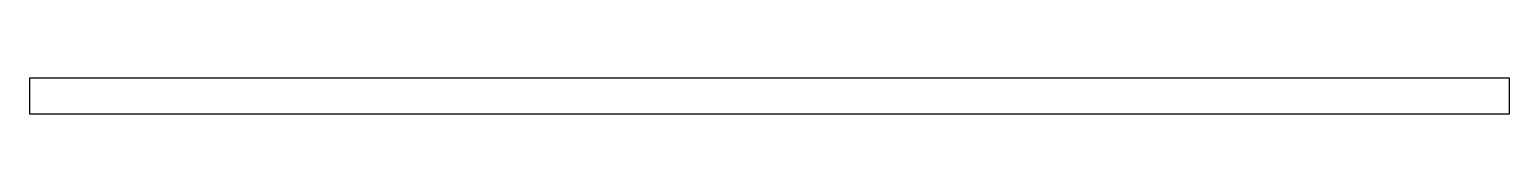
# Model space of a CAD drawing. Header units: inches. Extents: x -39.6 to -12.1, y 11.1 to 11.7.
import ezdxf
from ezdxf.enums import TextEntityAlignment as Align

# ---------------------------------------------------------------- set-up
doc = ezdxf.new("R2010")
doc.units = ezdxf.units.IN
doc.header["$MEASUREMENT"] = 0
doc.styles.get("Standard").update_dxf_attribs({"font": 'arial.ttf'})

# ---------------------------------------------------------------- blocks, each defined once
blk = doc.blocks.new('t')
for p, q in [((-14.126, 9.741), (-41.626, 9.741)), ((-41.626, 9.741), (-41.626, 9.075)), ((-14.126, 9.075), (-14.126, 9.741)), ((-41.626, 9.075), (-14.126, 9.075))]:
    blk.add_line(p, q)
at = {"flags": 5}
for tag in ['Wall_Fire_Rate', 'Wall_Length', 'Wall_Width', 'Wall_Type', 'Wall_Id']:
    blk.add_attdef(tag, text='', height=1, dxfattribs=at).set_placement((0, 0), align=Align.MIDDLE_CENTER)

msp = doc.modelspace()

# ---------------------------------------------------------------- block references
msp.add_blockref('t', (2, 2))

doc.saveas('drawing.dxf')
